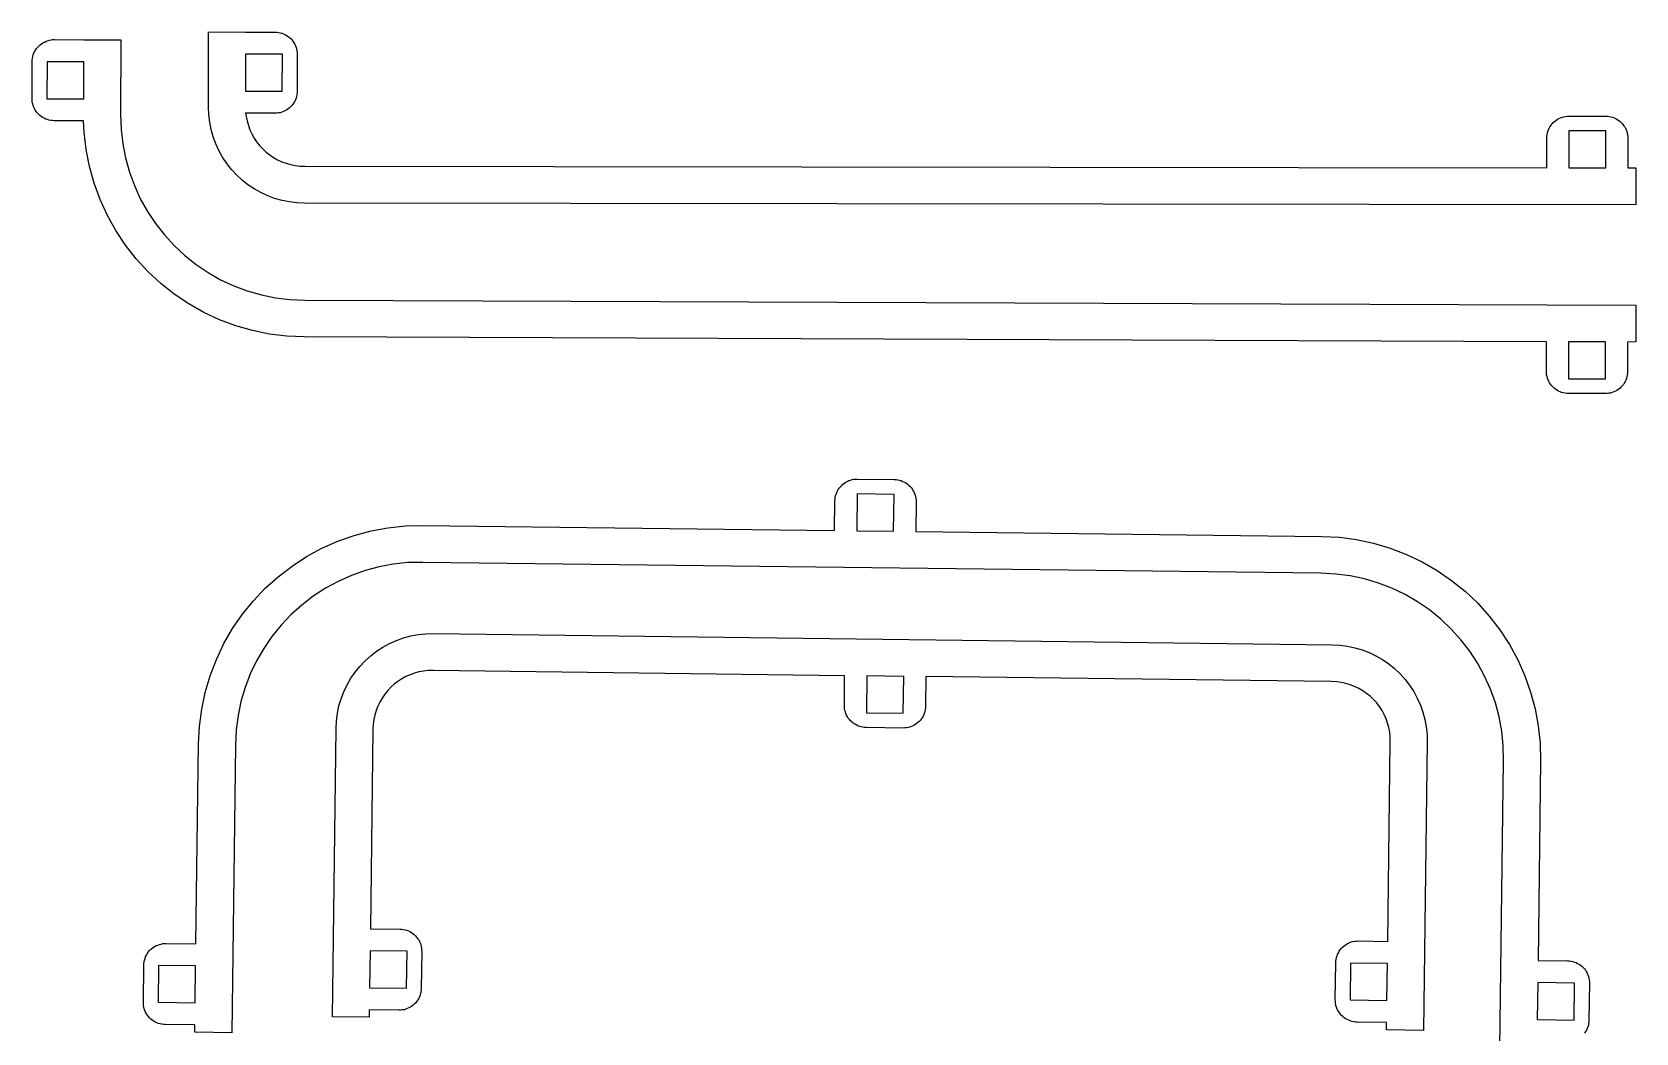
# Model space of a CAD drawing. Header units: millimetres. Extents: x -268 to -58, y 47 to 284.
# Drawn here: x -266.3 to -157.6, y 105.4 to 173.2 of the extents above; entities that cross this region are included whole.
import ezdxf

# ---------------------------------------------------------------- set-up
doc = ezdxf.new("R2010")
doc.units = ezdxf.units.MM
doc.header["$MEASUREMENT"] = 0
doc.layers.add('Layer 1', color=7, linetype='Continuous')

msp = doc.modelspace()

# ---------------------------------------------------------------- linework, layer by layer
at = {"layer": 'Layer 1'}
for p, q in [((-254.34, 168.15), (-254.33, 173.24)), ((-254.33, 173.24), (-251.83, 173.23)), ((-251.83, 173.23), (-249.83, 173.23)), ((-249.83, 173.23), (-249.71, 173.22)), ((-249.71, 173.22), (-249.6, 173.21)), ((-249.6, 173.21), (-249.48, 173.19)), ((-249.48, 173.19), (-249.37, 173.16)), ((-249.37, 173.16), (-249.26, 173.11)), ((-249.26, 173.11), (-249.15, 173.07)), ((-249.15, 173.07), (-249.05, 173.01)), ((-249.05, 173.01), (-248.95, 172.94)), ((-248.95, 172.94), (-248.86, 172.87)), ((-248.86, 172.87), (-248.77, 172.79)), ((-248.77, 172.79), (-248.69, 172.7)), ((-266.21, 171.69), (-266.17, 171.8)), ((-266.17, 171.8), (-266.12, 171.91)), ((-266.12, 171.91), (-266.06, 172.01)), ((-266.06, 172.01), (-265.99, 172.11)), ((-265.99, 172.11), (-265.92, 172.2)), ((-265.92, 172.2), (-265.84, 172.29)), ((-265.84, 172.29), (-265.75, 172.37)), ((-265.75, 172.37), (-265.66, 172.44)), ((-265.66, 172.44), (-265.56, 172.5)), ((-265.56, 172.5), (-265.46, 172.56)), ((-265.46, 172.56), (-265.35, 172.61)), ((-265.35, 172.61), (-265.24, 172.65)), ((-265.24, 172.65), (-265.13, 172.68)), ((-265.13, 172.68), (-265.01, 172.7)), ((-265.01, 172.7), (-264.9, 172.72)), ((-264.9, 172.72), (-264.78, 172.72)), ((-264.78, 172.72), (-262.78, 172.71)), ((-262.78, 172.71), (-260.28, 172.7)), ((-260.28, 172.7), (-260.3, 167.66)), ((-251.83, 171.73), (-251.84, 169.23)), ((-249.33, 171.73), (-251.83, 171.73)), ((-249.34, 169.23), (-249.33, 171.73)), ((-248.69, 172.7), (-248.62, 172.61)), ((-248.62, 172.61), (-248.55, 172.51)), ((-248.55, 172.51), (-248.5, 172.41)), ((-248.5, 172.41), (-248.45, 172.3)), ((-248.45, 172.3), (-248.41, 172.19)), ((-248.41, 172.19), (-248.38, 172.08)), ((-248.38, 172.08), (-248.35, 171.96)), ((-248.35, 171.96), (-248.34, 171.85)), ((-248.34, 171.85), (-248.33, 171.73)), ((-248.33, 171.73), (-248.34, 169.23)), ((-266.29, 168.73), (-266.28, 171.23)), ((-266.28, 171.34), (-266.26, 171.46)), ((-266.28, 171.23), (-266.28, 171.34)), ((-266.26, 171.46), (-266.24, 171.58)), ((-266.24, 171.58), (-266.21, 171.69)), ((-265.28, 171.22), (-265.29, 168.72)), ((-262.78, 171.21), (-265.28, 171.22)), ((-262.79, 168.71), (-262.78, 171.21)), ((-266.29, 168.61), (-266.29, 168.73)), ((-266.28, 168.49), (-266.29, 168.61)), ((-266.25, 168.38), (-266.28, 168.49)), ((-265.29, 168.72), (-262.79, 168.71)), ((-251.84, 169.23), (-249.34, 169.23)), ((-248.56, 168.44), (-248.63, 168.35)), ((-248.5, 168.55), (-248.56, 168.44)), ((-248.45, 168.65), (-248.5, 168.55)), ((-248.41, 168.76), (-248.45, 168.65)), ((-248.38, 168.88), (-248.41, 168.76)), ((-248.36, 168.99), (-248.38, 168.88)), ((-248.34, 169.11), (-248.36, 168.99)), ((-248.34, 169.23), (-248.34, 169.11)), ((-266.22, 168.26), (-266.25, 168.38)), ((-266.18, 168.15), (-266.22, 168.26)), ((-266.13, 168.05), (-266.18, 168.15)), ((-266.08, 167.94), (-266.13, 168.05)), ((-266.01, 167.84), (-266.08, 167.94)), ((-265.94, 167.75), (-266.01, 167.84)), ((-265.86, 167.66), (-265.94, 167.75)), ((-265.77, 167.58), (-265.86, 167.66)), ((-265.68, 167.51), (-265.77, 167.58)), ((-265.58, 167.45), (-265.68, 167.51)), ((-265.48, 167.39), (-265.58, 167.45)), ((-265.37, 167.34), (-265.48, 167.39)), ((-260.3, 167.66), (-260.26, 166.63)), ((-254.32, 167.64), (-254.34, 168.15)), ((-254.26, 167.13), (-254.32, 167.64)), ((-249.84, 167.73), (-251.84, 167.73)), ((-251.84, 167.73), (-251.79, 167.52)), ((-251.79, 167.52), (-251.73, 167.21)), ((-249.72, 167.73), (-249.84, 167.73)), ((-249.6, 167.75), (-249.72, 167.73)), ((-249.49, 167.77), (-249.6, 167.75)), ((-249.38, 167.8), (-249.49, 167.77)), ((-249.27, 167.84), (-249.38, 167.8)), ((-249.16, 167.89), (-249.27, 167.84)), ((-249.06, 167.95), (-249.16, 167.89)), ((-248.96, 168.01), (-249.06, 167.95)), ((-248.86, 168.09), (-248.96, 168.01)), ((-248.78, 168.17), (-248.86, 168.09)), ((-248.7, 168.25), (-248.78, 168.17)), ((-248.63, 168.35), (-248.7, 168.25)), ((-162.95, 167.32), (-162.85, 167.37)), ((-162.85, 167.37), (-162.74, 167.42)), ((-162.74, 167.42), (-162.63, 167.46)), ((-162.63, 167.46), (-162.52, 167.49)), ((-162.52, 167.49), (-162.4, 167.52)), ((-162.4, 167.52), (-162.29, 167.53)), ((-162.29, 167.53), (-162.17, 167.54)), ((-162.17, 167.54), (-159.67, 167.53)), ((-159.67, 167.53), (-159.55, 167.53)), ((-159.55, 167.53), (-159.43, 167.51)), ((-159.43, 167.51), (-159.32, 167.49)), ((-159.32, 167.49), (-159.21, 167.46)), ((-159.21, 167.46), (-159.1, 167.42)), ((-159.1, 167.42), (-158.99, 167.37)), ((-158.99, 167.37), (-158.89, 167.31)), ((-265.26, 167.3), (-265.37, 167.34)), ((-265.15, 167.26), (-265.26, 167.3)), ((-265.03, 167.24), (-265.15, 167.26)), ((-264.92, 167.23), (-265.03, 167.24)), ((-264.8, 167.22), (-264.92, 167.23)), ((-262.8, 167.21), (-264.8, 167.22)), ((-262.76, 166.45), (-262.8, 167.21)), ((-262.62, 165.28), (-262.76, 166.45)), ((-260.26, 166.63), (-260.15, 165.66)), ((-254.16, 166.63), (-254.26, 167.13)), ((-254.02, 166.14), (-254.16, 166.63)), ((-251.73, 167.21), (-251.64, 166.91)), ((-251.64, 166.91), (-251.54, 166.61)), ((-251.54, 166.61), (-251.4, 166.33)), ((-251.4, 166.33), (-251.25, 166.05)), ((-163.67, 166.16), (-163.65, 166.27)), ((-163.65, 166.27), (-163.63, 166.39)), ((-163.63, 166.39), (-163.6, 166.5)), ((-163.6, 166.5), (-163.56, 166.61)), ((-163.56, 166.61), (-163.51, 166.72)), ((-163.51, 166.72), (-163.45, 166.82)), ((-163.45, 166.82), (-163.38, 166.92)), ((-163.38, 166.92), (-163.31, 167.01)), ((-163.31, 167.01), (-163.23, 167.1)), ((-163.23, 167.1), (-163.14, 167.18)), ((-163.14, 167.18), (-163.05, 167.25)), ((-163.05, 167.25), (-162.95, 167.32)), ((-159.67, 166.53), (-162.17, 166.54)), ((-162.17, 166.54), (-162.17, 164.04)), ((-159.67, 164.03), (-159.67, 166.53)), ((-158.89, 167.31), (-158.79, 167.25)), ((-158.79, 167.25), (-158.7, 167.17)), ((-158.7, 167.17), (-158.61, 167.09)), ((-158.61, 167.09), (-158.53, 167.01)), ((-158.53, 167.01), (-158.46, 166.91)), ((-158.46, 166.91), (-158.39, 166.82)), ((-158.39, 166.82), (-158.33, 166.71)), ((-158.33, 166.71), (-158.28, 166.61)), ((-158.28, 166.61), (-158.24, 166.49)), ((-158.24, 166.49), (-158.21, 166.38)), ((-158.21, 166.38), (-158.19, 166.27)), ((-158.19, 166.27), (-158.18, 166.15)), ((-262.4, 164.12), (-262.62, 165.28)), ((-260.15, 165.66), (-259.96, 164.7)), ((-253.85, 165.66), (-254.02, 166.14)), ((-253.63, 165.2), (-253.85, 165.66)), ((-253.39, 164.75), (-253.63, 165.2)), ((-251.25, 166.05), (-251.08, 165.79)), ((-251.08, 165.79), (-250.88, 165.54)), ((-250.88, 165.54), (-250.67, 165.31)), ((-250.67, 165.31), (-250.44, 165.1)), ((-163.67, 166.04), (-163.67, 166.16)), ((-163.67, 164.04), (-163.67, 166.04)), ((-158.18, 166.15), (-158.17, 166.03)), ((-158.17, 166.03), (-158.17, 164.03)), ((-262.08, 162.99), (-262.4, 164.12)), ((-259.96, 164.7), (-259.7, 163.75)), ((-253.1, 164.32), (-253.39, 164.75)), ((-252.79, 163.92), (-253.1, 164.32)), ((-250.44, 165.1), (-250.19, 164.91)), ((-250.19, 164.91), (-249.93, 164.73)), ((-249.93, 164.73), (-249.66, 164.58)), ((-249.66, 164.58), (-249.37, 164.45)), ((-249.37, 164.45), (-249.08, 164.34)), ((-249.08, 164.34), (-248.78, 164.25)), ((-248.78, 164.25), (-248.47, 164.19)), ((-248.47, 164.19), (-248.16, 164.15)), ((-248.16, 164.15), (-247.79, 164.14)), ((-247.79, 164.14), (-163.67, 164.04)), ((-259.7, 163.75), (-259.36, 162.83)), ((-252.44, 163.55), (-252.79, 163.92)), ((-252.07, 163.2), (-252.44, 163.55)), ((-251.67, 162.89), (-252.07, 163.2)), ((-162.17, 164.04), (-159.67, 164.03)), ((-158.17, 164.03), (-157.63, 164.03)), ((-157.63, 164.03), (-157.63, 161.53)), ((-261.68, 161.88), (-262.08, 162.99)), ((-259.36, 162.83), (-258.96, 161.94)), ((-258.96, 161.94), (-258.48, 161.08)), ((-251.24, 162.6), (-251.67, 162.89)), ((-250.8, 162.35), (-251.24, 162.6)), ((-250.33, 162.14), (-250.8, 162.35)), ((-249.86, 161.96), (-250.33, 162.14)), ((-249.36, 161.82), (-249.86, 161.96)), ((-261.19, 160.81), (-261.68, 161.88)), ((-258.48, 161.08), (-257.94, 160.26)), ((-248.86, 161.72), (-249.36, 161.82)), ((-248.36, 161.66), (-248.86, 161.72)), ((-247.85, 161.64), (-248.36, 161.66)), ((-157.63, 161.53), (-247.85, 161.64)), ((-260.62, 159.78), (-261.19, 160.81)), ((-259.97, 158.8), (-260.62, 159.78)), ((-257.94, 160.26), (-257.33, 159.49)), ((-259.24, 157.87), (-259.97, 158.8)), ((-257.33, 159.49), (-256.67, 158.76)), ((-256.67, 158.76), (-255.95, 158.09)), ((-258.45, 157), (-259.24, 157.87)), ((-255.95, 158.09), (-255.18, 157.48)), ((-257.58, 156.2), (-258.45, 157)), ((-255.18, 157.48), (-254.37, 156.93)), ((-254.37, 156.93), (-253.52, 156.45)), ((-256.66, 155.47), (-257.58, 156.2)), ((-255.68, 154.81), (-256.66, 155.47)), ((-253.52, 156.45), (-252.63, 156.04)), ((-252.63, 156.04), (-251.71, 155.69)), ((-251.71, 155.69), (-250.76, 155.42)), ((-250.76, 155.42), (-249.8, 155.23)), ((-254.66, 154.23), (-255.68, 154.81)), ((-249.8, 155.23), (-248.83, 155.11)), ((-248.83, 155.11), (-247.8, 155.07)), ((-247.8, 155.07), (-157.63, 154.73)), ((-157.63, 154.73), (-157.64, 152.23)), ((-253.59, 153.73), (-254.66, 154.23)), ((-252.49, 153.32), (-253.59, 153.73)), ((-251.36, 153), (-252.49, 153.32)), ((-250.2, 152.76), (-251.36, 153)), ((-249.03, 152.62), (-250.2, 152.76)), ((-247.86, 152.57), (-249.03, 152.62)), ((-163.69, 152.24), (-247.86, 152.57)), ((-163.69, 150.24), (-163.69, 152.24)), ((-162.19, 152.24), (-162.19, 149.74)), ((-159.69, 152.23), (-162.19, 152.24)), ((-159.7, 149.73), (-159.69, 152.23)), ((-157.64, 152.23), (-158.19, 152.22)), ((-158.19, 152.22), (-158.19, 150.22)), ((-163.69, 150.13), (-163.69, 150.24)), ((-163.68, 150.01), (-163.69, 150.13)), ((-163.65, 149.89), (-163.68, 150.01)), ((-158.21, 149.99), (-158.24, 149.87)), ((-158.2, 150.11), (-158.21, 149.99)), ((-158.19, 150.22), (-158.2, 150.11)), ((-163.62, 149.78), (-163.65, 149.89)), ((-163.58, 149.67), (-163.62, 149.78)), ((-163.53, 149.56), (-163.58, 149.67)), ((-163.48, 149.46), (-163.53, 149.56)), ((-163.41, 149.36), (-163.48, 149.46)), ((-163.34, 149.27), (-163.41, 149.36)), ((-163.26, 149.18), (-163.34, 149.27)), ((-163.17, 149.1), (-163.26, 149.18)), ((-163.08, 149.03), (-163.17, 149.1)), ((-162.98, 148.96), (-163.08, 149.03)), ((-162.88, 148.9), (-162.98, 148.96)), ((-162.77, 148.85), (-162.88, 148.9)), ((-162.19, 149.74), (-159.7, 149.73)), ((-159.02, 148.89), (-159.12, 148.84)), ((-158.91, 148.95), (-159.02, 148.89)), ((-158.82, 149.01), (-158.91, 148.95)), ((-158.72, 149.08), (-158.82, 149.01)), ((-158.64, 149.16), (-158.72, 149.08)), ((-158.56, 149.25), (-158.64, 149.16)), ((-158.48, 149.34), (-158.56, 149.25)), ((-158.42, 149.44), (-158.48, 149.34)), ((-158.36, 149.54), (-158.42, 149.44)), ((-158.31, 149.65), (-158.36, 149.54)), ((-158.27, 149.76), (-158.31, 149.65)), ((-158.24, 149.87), (-158.27, 149.76)), ((-162.66, 148.81), (-162.77, 148.85)), ((-162.55, 148.78), (-162.66, 148.81)), ((-162.43, 148.76), (-162.55, 148.78)), ((-162.32, 148.74), (-162.43, 148.76)), ((-162.2, 148.74), (-162.32, 148.74)), ((-159.7, 148.73), (-162.2, 148.74)), ((-159.58, 148.73), (-159.7, 148.73)), ((-159.46, 148.75), (-159.58, 148.73)), ((-159.35, 148.77), (-159.46, 148.75)), ((-159.24, 148.8), (-159.35, 148.77)), ((-159.12, 148.84), (-159.24, 148.8)), ((-211.6, 142.33), (-211.53, 142.42)), ((-211.53, 142.42), (-211.44, 142.51)), ((-211.44, 142.51), (-211.36, 142.59)), ((-211.36, 142.59), (-211.26, 142.66)), ((-211.26, 142.66), (-211.16, 142.72)), ((-211.16, 142.72), (-211.06, 142.78)), ((-211.06, 142.78), (-210.95, 142.83)), ((-210.95, 142.83), (-210.84, 142.87)), ((-210.84, 142.87), (-210.73, 142.9)), ((-210.73, 142.9), (-210.61, 142.92)), ((-210.61, 142.92), (-210.5, 142.93)), ((-210.5, 142.93), (-210.38, 142.93)), ((-210.38, 142.93), (-207.88, 142.9)), ((-207.88, 142.9), (-207.76, 142.9)), ((-207.76, 142.9), (-207.64, 142.88)), ((-207.64, 142.88), (-207.53, 142.86)), ((-207.53, 142.86), (-207.42, 142.83)), ((-207.42, 142.83), (-207.31, 142.78)), ((-207.31, 142.78), (-207.2, 142.73)), ((-207.2, 142.73), (-207.1, 142.67)), ((-207.1, 142.67), (-207, 142.61)), ((-207, 142.61), (-206.91, 142.53)), ((-206.91, 142.53), (-206.82, 142.45)), ((-206.82, 142.45), (-206.74, 142.36)), ((-206.74, 142.36), (-206.67, 142.27)), ((-211.92, 139.45), (-211.9, 141.45)), ((-211.9, 141.45), (-211.89, 141.57)), ((-211.89, 141.57), (-211.88, 141.69)), ((-211.88, 141.69), (-211.85, 141.8)), ((-211.85, 141.8), (-211.82, 141.92)), ((-211.82, 141.92), (-211.78, 142.03)), ((-211.78, 142.03), (-211.72, 142.13)), ((-211.72, 142.13), (-211.67, 142.23)), ((-211.67, 142.23), (-211.6, 142.33)), ((-210.39, 141.93), (-210.42, 139.43)), ((-207.89, 141.9), (-210.39, 141.93)), ((-207.92, 139.4), (-207.89, 141.9)), ((-206.67, 142.27), (-206.61, 142.17)), ((-206.61, 142.17), (-206.55, 142.07)), ((-206.55, 142.07), (-206.5, 141.96)), ((-206.5, 141.96), (-206.46, 141.85)), ((-206.46, 141.85), (-206.43, 141.74)), ((-206.43, 141.74), (-206.41, 141.62)), ((-206.4, 141.39), (-206.42, 139.39)), ((-206.41, 141.62), (-206.4, 141.5)), ((-206.4, 141.5), (-206.4, 141.39)), ((-245.58, 138.73), (-244.47, 139.12)), ((-244.47, 139.12), (-243.33, 139.42)), ((-243.33, 139.42), (-242.18, 139.64)), ((-242.18, 139.64), (-241, 139.76)), ((-241, 139.76), (-239.83, 139.79)), ((-239.83, 139.79), (-211.92, 139.45)), ((-210.42, 139.43), (-207.92, 139.4)), ((-206.42, 139.39), (-178.9, 139.05)), ((-247.69, 137.68), (-246.66, 138.25)), ((-246.66, 138.25), (-245.58, 138.73)), ((-178.9, 139.05), (-177.72, 138.99)), ((-177.72, 138.99), (-176.56, 138.83)), ((-176.56, 138.83), (-175.4, 138.59)), ((-175.4, 138.59), (-174.27, 138.26)), ((-174.27, 138.26), (-173.17, 137.83)), ((-249.61, 136.32), (-248.68, 137.04)), ((-248.68, 137.04), (-247.69, 137.68)), ((-242.78, 136.99), (-243.73, 136.73)), ((-241.82, 137.16), (-242.78, 136.99)), ((-240.84, 137.27), (-241.82, 137.16)), ((-239.81, 137.29), (-240.84, 137.27)), ((-178.98, 136.55), (-239.81, 137.29)), ((-173.17, 137.83), (-172.11, 137.33)), ((-172.11, 137.33), (-171.09, 136.74)), ((-250.49, 135.54), (-249.61, 136.32)), ((-245.55, 136), (-246.41, 135.54)), ((-244.65, 136.4), (-245.55, 136)), ((-243.73, 136.73), (-244.65, 136.4)), ((-177.95, 136.5), (-178.98, 136.55)), ((-176.98, 136.37), (-177.95, 136.5)), ((-176.02, 136.17), (-176.98, 136.37)), ((-175.08, 135.89), (-176.02, 136.17)), ((-174.16, 135.54), (-175.08, 135.89)), ((-171.09, 136.74), (-170.12, 136.07)), ((-170.12, 136.07), (-169.2, 135.33)), ((-251.3, 134.68), (-250.49, 135.54)), ((-247.24, 135), (-248.01, 134.4)), ((-246.41, 135.54), (-247.24, 135)), ((-173.27, 135.11), (-174.16, 135.54)), ((-172.42, 134.62), (-173.27, 135.11)), ((-169.2, 135.33), (-168.35, 134.52)), ((-252.71, 132.8), (-252.04, 133.77)), ((-252.04, 133.77), (-251.3, 134.68)), ((-248.74, 133.75), (-249.42, 133.03)), ((-248.01, 134.4), (-248.74, 133.75)), ((-171.62, 134.07), (-172.42, 134.62)), ((-170.85, 133.45), (-171.62, 134.07)), ((-168.35, 134.52), (-167.56, 133.64)), ((-253.3, 131.78), (-252.71, 132.8)), ((-249.42, 133.03), (-250.04, 132.27)), ((-170.14, 132.77), (-170.85, 133.45)), ((-169.48, 132.05), (-170.14, 132.77)), ((-167.56, 133.64), (-166.84, 132.71)), ((-166.84, 132.71), (-166.2, 131.72)), ((-253.8, 130.71), (-253.3, 131.78)), ((-250.04, 132.27), (-250.59, 131.46)), ((-242.95, 131.27), (-242.52, 131.54)), ((-242.52, 131.54), (-242.07, 131.79)), ((-242.07, 131.79), (-241.61, 132)), ((-241.61, 132), (-241.12, 132.17)), ((-241.12, 132.17), (-240.63, 132.3)), ((-240.63, 132.3), (-240.13, 132.39)), ((-240.13, 132.39), (-239.62, 132.44)), ((-239.62, 132.44), (-239.11, 132.46)), ((-239.11, 132.46), (-178.18, 131.7)), ((-178.18, 131.7), (-177.67, 131.68)), ((-177.67, 131.68), (-177.17, 131.61)), ((-177.17, 131.61), (-176.67, 131.5)), ((-176.67, 131.5), (-176.18, 131.36)), ((-168.89, 131.27), (-169.48, 132.05)), ((-166.2, 131.72), (-165.64, 130.69)), ((-254.22, 129.61), (-253.8, 130.71)), ((-251.08, 130.61), (-251.51, 129.73)), ((-250.59, 131.46), (-251.08, 130.61)), ((-244.08, 130.24), (-243.73, 130.61)), ((-243.73, 130.61), (-243.35, 130.96)), ((-243.35, 130.96), (-242.95, 131.27)), ((-176.18, 131.36), (-175.7, 131.18)), ((-175.7, 131.18), (-175.24, 130.96)), ((-175.24, 130.96), (-174.8, 130.7)), ((-174.8, 130.7), (-174.38, 130.41)), ((-174.38, 130.41), (-173.98, 130.09)), ((-168.35, 130.44), (-168.89, 131.27)), ((-167.88, 129.58), (-168.35, 130.44)), ((-165.64, 130.69), (-165.16, 129.61)), ((-254.56, 128.48), (-254.22, 129.61)), ((-251.51, 129.73), (-251.86, 128.81)), ((-244.95, 128.98), (-244.69, 129.43)), ((-244.69, 129.43), (-244.41, 129.85)), ((-244.41, 129.85), (-244.08, 130.24)), ((-241.24, 129.4), (-241.51, 129.22)), ((-240.97, 129.55), (-241.24, 129.4)), ((-240.68, 129.67), (-240.97, 129.55)), ((-240.38, 129.78), (-240.68, 129.67)), ((-240.08, 129.86), (-240.38, 129.78)), ((-239.77, 129.92), (-240.08, 129.86)), ((-239.46, 129.95), (-239.77, 129.92)), ((-239.09, 129.96), (-239.46, 129.95)), ((-211.24, 129.61), (-239.09, 129.96)), ((-211.26, 127.61), (-211.24, 129.61)), ((-209.74, 129.59), (-209.77, 127.09)), ((-207.24, 129.56), (-209.74, 129.59)), ((-207.27, 127.06), (-207.24, 129.56)), ((-205.74, 129.55), (-205.76, 127.55)), ((-178.27, 129.21), (-205.74, 129.55)), ((-173.98, 130.09), (-173.61, 129.74)), ((-173.61, 129.74), (-173.27, 129.36)), ((-173.27, 129.36), (-172.96, 128.96)), ((-167.48, 128.69), (-167.88, 129.58)), ((-165.16, 129.61), (-164.77, 128.5)), ((-254.8, 127.33), (-254.56, 128.48)), ((-251.86, 128.81), (-252.14, 127.87)), ((-245.35, 128.05), (-245.17, 128.52)), ((-245.17, 128.52), (-244.95, 128.98)), ((-242.4, 128.35), (-242.58, 128.09)), ((-242.2, 128.6), (-242.4, 128.35)), ((-241.99, 128.82), (-242.2, 128.6)), ((-241.75, 129.03), (-241.99, 128.82)), ((-241.51, 129.22), (-241.75, 129.03)), ((-177.9, 129.19), (-178.27, 129.21)), ((-177.59, 129.15), (-177.9, 129.19)), ((-177.28, 129.08), (-177.59, 129.15)), ((-176.98, 128.99), (-177.28, 129.08)), ((-176.69, 128.88), (-176.98, 128.99)), ((-176.41, 128.74), (-176.69, 128.88)), ((-176.13, 128.59), (-176.41, 128.74)), ((-175.88, 128.41), (-176.13, 128.59)), ((-175.63, 128.21), (-175.88, 128.41)), ((-172.96, 128.96), (-172.68, 128.53)), ((-172.68, 128.53), (-172.44, 128.08)), ((-167.15, 127.76), (-167.48, 128.69)), ((-164.77, 128.5), (-164.46, 127.36)), ((-254.96, 126.16), (-254.8, 127.33)), ((-252.14, 127.87), (-252.34, 126.91)), ((-245.6, 127.06), (-245.5, 127.56)), ((-245.5, 127.56), (-245.35, 128.05)), ((-242.98, 127.24), (-243.07, 126.94)), ((-242.87, 127.54), (-242.98, 127.24)), ((-242.74, 127.82), (-242.87, 127.54)), ((-242.58, 128.09), (-242.74, 127.82)), ((-211.26, 127.5), (-211.26, 127.61)), ((-211.25, 127.38), (-211.26, 127.5)), ((-211.22, 127.26), (-211.25, 127.38)), ((-211.19, 127.15), (-211.22, 127.26)), ((-211.15, 127.04), (-211.19, 127.15)), ((-205.81, 127.2), (-205.84, 127.08)), ((-205.78, 127.31), (-205.81, 127.2)), ((-205.77, 127.43), (-205.78, 127.31)), ((-205.76, 127.55), (-205.77, 127.43)), ((-175.4, 128), (-175.63, 128.21)), ((-175.19, 127.76), (-175.4, 128)), ((-175, 127.51), (-175.19, 127.76)), ((-174.83, 127.25), (-175, 127.51)), ((-174.68, 126.97), (-174.83, 127.25)), ((-172.44, 128.08), (-172.23, 127.61)), ((-172.23, 127.61), (-172.06, 127.13)), ((-166.9, 126.81), (-167.15, 127.76)), ((-164.46, 127.36), (-164.25, 126.21)), ((-255.02, 124.99), (-254.96, 126.16)), ((-252.34, 126.91), (-252.47, 125.94)), ((-245.7, 126.04), (-245.67, 126.55)), ((-245.67, 126.55), (-245.6, 127.06)), ((-243.18, 126.32), (-243.2, 125.96)), ((-243.14, 126.64), (-243.18, 126.32)), ((-243.07, 126.94), (-243.14, 126.64)), ((-211.11, 126.93), (-211.15, 127.04)), ((-211.05, 126.83), (-211.11, 126.93)), ((-210.99, 126.73), (-211.05, 126.83)), ((-210.91, 126.63), (-210.99, 126.73)), ((-210.84, 126.55), (-210.91, 126.63)), ((-210.75, 126.47), (-210.84, 126.55)), ((-210.66, 126.39), (-210.75, 126.47)), ((-210.56, 126.33), (-210.66, 126.39)), ((-210.46, 126.27), (-210.56, 126.33)), ((-210.35, 126.22), (-210.46, 126.27)), ((-210.24, 126.17), (-210.35, 126.22)), ((-210.13, 126.14), (-210.24, 126.17)), ((-210.01, 126.12), (-210.13, 126.14)), ((-209.9, 126.1), (-210.01, 126.12)), ((-209.78, 126.09), (-209.9, 126.1)), ((-207.28, 126.06), (-209.78, 126.09)), ((-209.77, 127.09), (-207.27, 127.06)), ((-207.16, 126.07), (-207.28, 126.06)), ((-207.05, 126.08), (-207.16, 126.07)), ((-206.93, 126.1), (-207.05, 126.08)), ((-206.82, 126.13), (-206.93, 126.1)), ((-206.71, 126.17), (-206.82, 126.13)), ((-206.6, 126.22), (-206.71, 126.17)), ((-206.49, 126.28), (-206.6, 126.22)), ((-206.4, 126.34), (-206.49, 126.28)), ((-206.3, 126.41), (-206.4, 126.34)), ((-206.21, 126.49), (-206.3, 126.41)), ((-206.13, 126.58), (-206.21, 126.49)), ((-206.06, 126.67), (-206.13, 126.58)), ((-205.99, 126.76), (-206.06, 126.67)), ((-205.93, 126.87), (-205.99, 126.76)), ((-205.88, 126.97), (-205.93, 126.87)), ((-205.84, 127.08), (-205.88, 126.97)), ((-174.55, 126.69), (-174.68, 126.97)), ((-174.45, 126.39), (-174.55, 126.69)), ((-174.37, 126.09), (-174.45, 126.39)), ((-174.31, 125.78), (-174.37, 126.09)), ((-172.06, 127.13), (-171.93, 126.64)), ((-171.93, 126.64), (-171.84, 126.14)), ((-171.84, 126.14), (-171.78, 125.63)), ((-166.72, 125.85), (-166.9, 126.81)), ((-164.25, 126.21), (-164.12, 125.04)), ((-255.2, 111.44), (-255.02, 124.99)), ((-252.47, 125.94), (-252.52, 124.91)), ((-245.95, 106.49), (-245.7, 126.04)), ((-243.2, 125.96), (-243.37, 112.46)), ((-174.44, 111.6), (-174.27, 125.1)), ((-174.28, 125.47), (-174.31, 125.78)), ((-174.27, 125.1), (-174.28, 125.47)), ((-171.77, 125.12), (-172.02, 105.57)), ((-171.78, 125.63), (-171.77, 125.12)), ((-166.62, 124.87), (-166.72, 125.85)), ((-164.12, 125.04), (-164.09, 123.86)), ((-252.52, 124.91), (-252.77, 105.4)), ((-166.59, 123.84), (-166.62, 124.87)), ((-166.84, 104.34), (-166.59, 123.84)), ((-164.09, 123.86), (-164.26, 110.31)), ((-243.37, 112.46), (-241.37, 112.43)), ((-241.37, 112.43), (-241.26, 112.43)), ((-241.26, 112.43), (-241.14, 112.41)), ((-241.14, 112.41), (-241.02, 112.39)), ((-241.02, 112.39), (-240.91, 112.35)), ((-240.91, 112.35), (-240.8, 112.31)), ((-240.8, 112.31), (-240.69, 112.26)), ((-240.69, 112.26), (-240.59, 112.2)), ((-240.59, 112.2), (-240.5, 112.13)), ((-240.5, 112.13), (-240.4, 112.06)), ((-240.4, 112.06), (-240.32, 111.98)), ((-240.32, 111.98), (-240.24, 111.89)), ((-258.49, 110.76), (-258.42, 110.86)), ((-258.42, 110.86), (-258.35, 110.95)), ((-258.35, 110.95), (-258.27, 111.04)), ((-258.27, 111.04), (-258.18, 111.11)), ((-258.18, 111.11), (-258.09, 111.19)), ((-258.09, 111.19), (-257.99, 111.25)), ((-257.99, 111.25), (-257.89, 111.31)), ((-257.89, 111.31), (-257.78, 111.35)), ((-257.78, 111.35), (-257.67, 111.39)), ((-257.67, 111.39), (-257.55, 111.42)), ((-257.55, 111.42), (-257.44, 111.45)), ((-257.44, 111.45), (-257.32, 111.46)), ((-257.32, 111.46), (-257.2, 111.46)), ((-257.2, 111.46), (-255.2, 111.44)), ((-243.39, 110.96), (-243.43, 108.46)), ((-240.89, 110.93), (-243.39, 110.96)), ((-240.93, 108.43), (-240.89, 110.93)), ((-240.24, 111.89), (-240.17, 111.8)), ((-240.17, 111.8), (-240.1, 111.7)), ((-240.1, 111.7), (-240.05, 111.6)), ((-240.05, 111.6), (-240, 111.49)), ((-240, 111.49), (-239.96, 111.38)), ((-239.96, 111.38), (-239.93, 111.26)), ((-239.93, 111.26), (-239.91, 111.15)), ((-239.89, 110.91), (-239.93, 108.41)), ((-239.91, 111.15), (-239.9, 111.03)), ((-239.9, 111.03), (-239.89, 110.91)), ((-177.79, 110.82), (-177.73, 110.93)), ((-177.73, 110.93), (-177.67, 111.02)), ((-177.67, 111.02), (-177.59, 111.12)), ((-177.59, 111.12), (-177.51, 111.2)), ((-177.51, 111.2), (-177.42, 111.28)), ((-177.42, 111.28), (-177.33, 111.35)), ((-177.33, 111.35), (-177.23, 111.42)), ((-177.23, 111.42), (-177.13, 111.47)), ((-177.13, 111.47), (-177.02, 111.52)), ((-177.02, 111.52), (-176.91, 111.56)), ((-176.91, 111.56), (-176.8, 111.59)), ((-176.8, 111.59), (-176.68, 111.61)), ((-176.68, 111.61), (-176.56, 111.62)), ((-176.56, 111.62), (-176.44, 111.63)), ((-176.44, 111.63), (-174.44, 111.6)), ((-258.75, 107.48), (-258.72, 109.98)), ((-258.72, 110.1), (-258.7, 110.22)), ((-258.72, 109.98), (-258.72, 110.1)), ((-258.7, 110.22), (-258.68, 110.33)), ((-258.68, 110.33), (-258.64, 110.44)), ((-258.64, 110.44), (-258.6, 110.55)), ((-258.6, 110.55), (-258.55, 110.66)), ((-258.55, 110.66), (-258.49, 110.76)), ((-257.72, 109.97), (-257.75, 107.47)), ((-255.22, 109.94), (-257.72, 109.97)), ((-255.25, 107.44), (-255.22, 109.94)), ((-178, 107.65), (-177.96, 110.15)), ((-177.96, 110.26), (-177.94, 110.38)), ((-177.96, 110.15), (-177.96, 110.26)), ((-177.94, 110.38), (-177.92, 110.5)), ((-177.92, 110.5), (-177.88, 110.61)), ((-177.88, 110.61), (-177.84, 110.72)), ((-177.84, 110.72), (-177.79, 110.82)), ((-176.96, 110.13), (-177, 107.63)), ((-174.46, 110.1), (-176.96, 110.13)), ((-174.5, 107.6), (-174.46, 110.1)), ((-164.26, 110.31), (-162.26, 110.28)), ((-162.26, 110.28), (-162.14, 110.27)), ((-162.14, 110.27), (-162.02, 110.26)), ((-162.02, 110.26), (-161.91, 110.23)), ((-161.91, 110.23), (-161.79, 110.2)), ((-161.79, 110.2), (-161.68, 110.16)), ((-161.68, 110.16), (-161.58, 110.11)), ((-161.58, 110.11), (-161.48, 110.05)), ((-161.48, 110.05), (-161.38, 109.98)), ((-161.38, 109.98), (-161.29, 109.91)), ((-161.29, 109.91), (-161.2, 109.83)), ((-161.2, 109.83), (-161.12, 109.74)), ((-164.28, 108.81), (-164.31, 106.31)), ((-161.78, 108.77), (-164.28, 108.81)), ((-161.81, 106.27), (-161.78, 108.77)), ((-161.12, 109.74), (-161.05, 109.65)), ((-161.05, 109.65), (-160.99, 109.55)), ((-160.99, 109.55), (-160.93, 109.44)), ((-160.93, 109.44), (-160.88, 109.34)), ((-160.88, 109.34), (-160.84, 109.23)), ((-160.84, 109.23), (-160.81, 109.11)), ((-160.81, 109.11), (-160.79, 109)), ((-160.78, 108.76), (-160.81, 106.26)), ((-160.79, 109), (-160.78, 108.88)), ((-160.78, 108.88), (-160.78, 108.76)), ((-243.43, 108.46), (-240.93, 108.43)), ((-240.16, 107.63), (-240.22, 107.54)), ((-240.1, 107.73), (-240.16, 107.63)), ((-240.05, 107.84), (-240.1, 107.73)), ((-240.01, 107.95), (-240.05, 107.84)), ((-239.97, 108.06), (-240.01, 107.95)), ((-239.95, 108.18), (-239.97, 108.06)), ((-239.93, 108.3), (-239.95, 108.18)), ((-239.93, 108.41), (-239.93, 108.3)), ((-177.99, 107.53), (-178, 107.65)), ((-177, 107.63), (-174.5, 107.6)), ((-258.75, 107.36), (-258.75, 107.48)), ((-258.74, 107.25), (-258.75, 107.36)), ((-258.72, 107.13), (-258.74, 107.25)), ((-258.69, 107.02), (-258.72, 107.13)), ((-258.65, 106.91), (-258.69, 107.02)), ((-258.6, 106.8), (-258.65, 106.91)), ((-258.54, 106.69), (-258.6, 106.8)), ((-258.48, 106.6), (-258.54, 106.69)), ((-258.41, 106.5), (-258.48, 106.6)), ((-258.33, 106.41), (-258.41, 106.5)), ((-257.75, 107.47), (-255.25, 107.44)), ((-241.45, 106.93), (-243.45, 106.96)), ((-243.45, 106.96), (-243.45, 106.46)), ((-241.33, 106.94), (-241.45, 106.93)), ((-241.21, 106.95), (-241.33, 106.94)), ((-241.09, 106.97), (-241.21, 106.95)), ((-240.98, 107), (-241.09, 106.97)), ((-240.87, 107.04), (-240.98, 107)), ((-240.76, 107.09), (-240.87, 107.04)), ((-240.66, 107.14), (-240.76, 107.09)), ((-240.56, 107.21), (-240.66, 107.14)), ((-240.47, 107.28), (-240.56, 107.21)), ((-240.38, 107.36), (-240.47, 107.28)), ((-240.3, 107.44), (-240.38, 107.36)), ((-240.22, 107.54), (-240.3, 107.44)), ((-177.98, 107.41), (-177.99, 107.53)), ((-177.96, 107.3), (-177.98, 107.41)), ((-177.93, 107.18), (-177.96, 107.3)), ((-177.89, 107.07), (-177.93, 107.18)), ((-177.84, 106.96), (-177.89, 107.07)), ((-177.79, 106.86), (-177.84, 106.96)), ((-177.72, 106.76), (-177.79, 106.86)), ((-177.65, 106.67), (-177.72, 106.76)), ((-177.57, 106.58), (-177.65, 106.67)), ((-177.49, 106.5), (-177.57, 106.58)), ((-177.39, 106.42), (-177.49, 106.5)), ((-258.24, 106.33), (-258.33, 106.41)), ((-258.15, 106.26), (-258.24, 106.33)), ((-258.05, 106.19), (-258.15, 106.26)), ((-257.95, 106.13), (-258.05, 106.19)), ((-257.85, 106.08), (-257.95, 106.13)), ((-257.74, 106.04), (-257.85, 106.08)), ((-257.62, 106.01), (-257.74, 106.04)), ((-257.51, 105.98), (-257.62, 106.01)), ((-257.39, 105.97), (-257.51, 105.98)), ((-257.27, 105.96), (-257.39, 105.97)), ((-255.27, 105.94), (-257.27, 105.96)), ((-255.27, 105.44), (-255.27, 105.94)), ((-252.77, 105.4), (-255.27, 105.44)), ((-243.45, 106.46), (-245.95, 106.49)), ((-177.3, 106.36), (-177.39, 106.42)), ((-177.19, 106.3), (-177.3, 106.36)), ((-177.09, 106.25), (-177.19, 106.3)), ((-176.98, 106.21), (-177.09, 106.25)), ((-176.87, 106.17), (-176.98, 106.21)), ((-176.75, 106.15), (-176.87, 106.17)), ((-176.63, 106.13), (-176.75, 106.15)), ((-176.52, 106.13), (-176.63, 106.13)), ((-174.52, 106.1), (-176.52, 106.13)), ((-174.52, 105.6), (-174.52, 106.1)), ((-172.02, 105.57), (-174.52, 105.6)), ((-164.31, 106.31), (-161.81, 106.27)), ((-161.04, 105.48), (-161.11, 105.38)), ((-160.98, 105.58), (-161.04, 105.48)), ((-160.93, 105.69), (-160.98, 105.58)), ((-160.89, 105.8), (-160.93, 105.69)), ((-160.85, 105.91), (-160.89, 105.8)), ((-160.83, 106.03), (-160.85, 105.91)), ((-160.81, 106.14), (-160.83, 106.03)), ((-160.81, 106.26), (-160.81, 106.14))]:
    msp.add_line(p, q, dxfattribs=at)

doc.saveas('drawing.dxf')
